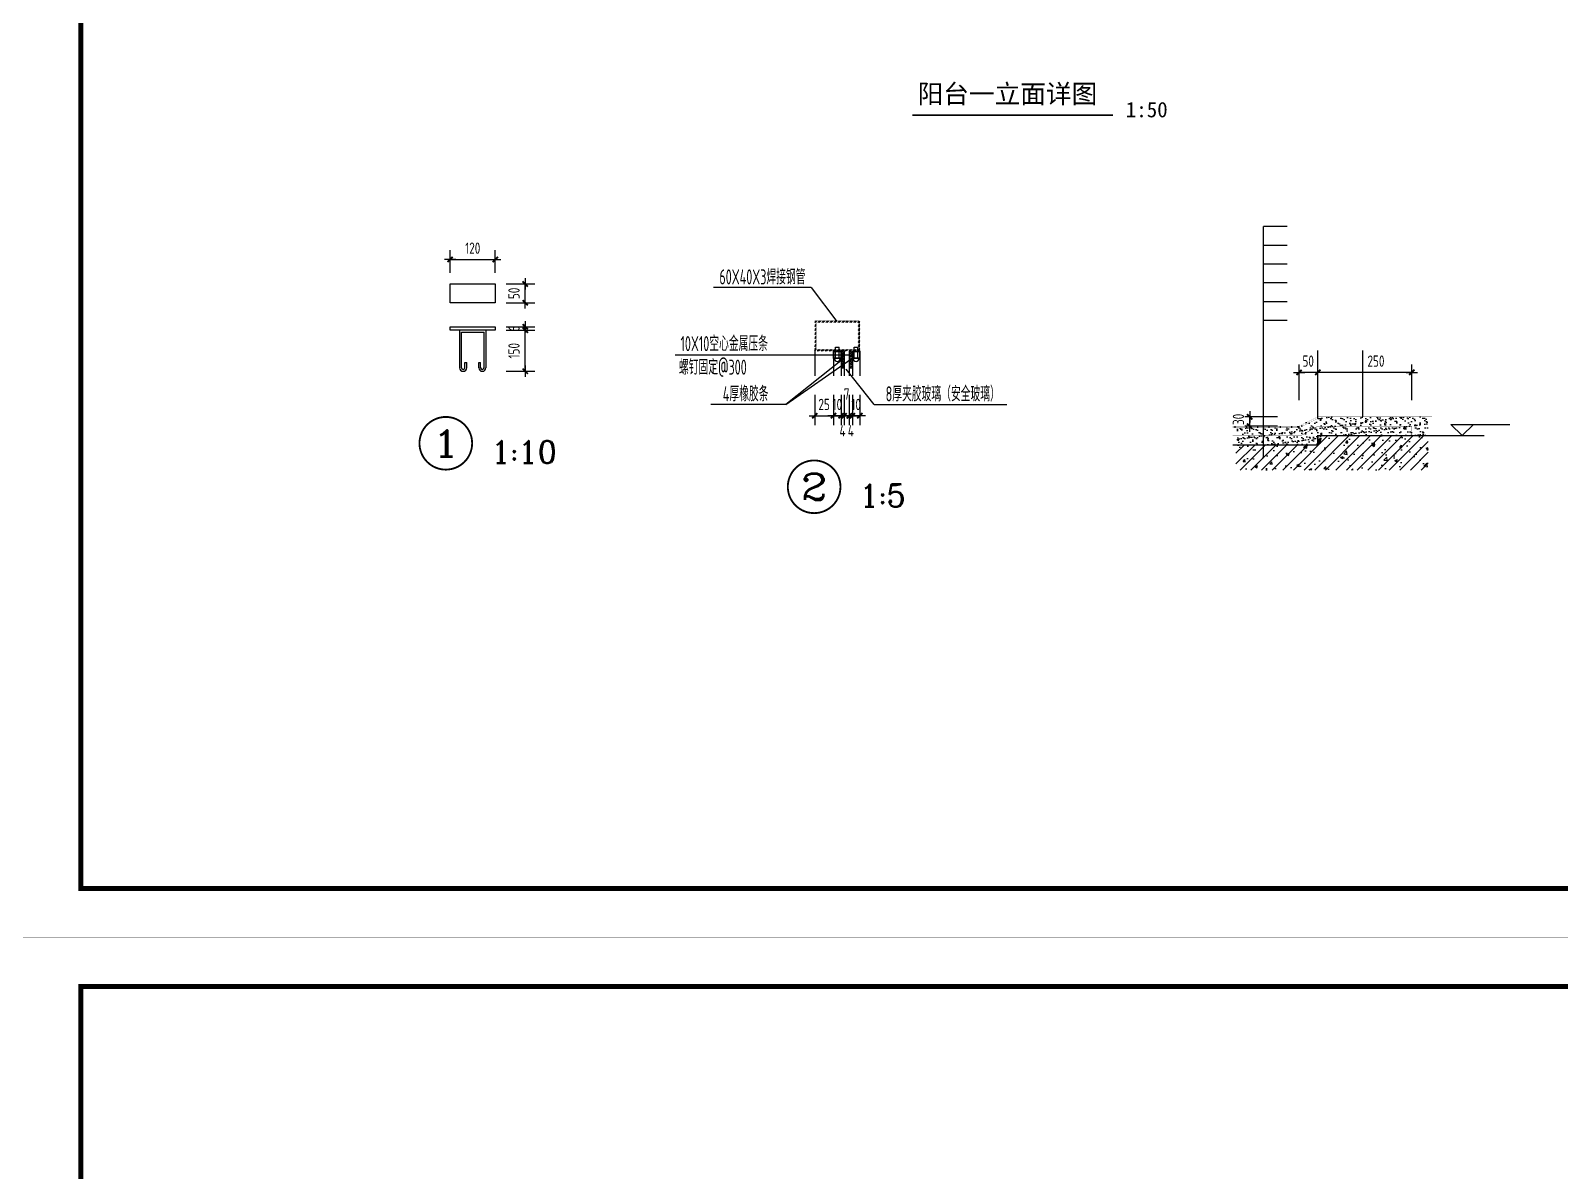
# Model space of a CAD drawing. Extents: x -726032 to 135930, y -151624 to 587044.
# Drawn here: x -148574 to -107909, y 325438 to 355763 of the extents above; entities that cross this region are included whole.
import ezdxf
from ezdxf.enums import TextEntityAlignment as Align

# ---------------------------------------------------------------- set-up
doc = ezdxf.new("R2010")
doc.units = 0
doc.header["$LTSCALE"] = 1000
doc.header["$MEASUREMENT"] = 0
doc.linetypes.add('DOTE', pattern=[2.42, 2, -0.2, 0.02, -0.2])
doc.layers.get('0').update_dxf_attribs({"linetype": 'CONTINUOUS'})
doc.layers.get('DEFPOINTS').update_dxf_attribs({"color": 1, "linetype": 'CONTINUOUS'})
for name, color, linetype in [('AXIS', 245, 'CONTINUOUS'), ('DOTE', 8, 'DOTE'), ('PUB_DIM', 245, 'CONTINUOUS'), ('PUB_TEXT', 142, 'CONTINUOUS'), ('PUB_TITLE', 1, 'CONTINUOUS'), ('引线', 213, 'CONTINUOUS'), ('构架', 4, 'CONTINUOUS')]:
    doc.layers.add(name, color=color, linetype=linetype)
doc.styles.add('-黑体', font='')
doc.styles.add('_HZTXT', font='isocp.shx', dxfattribs={"width": 0.8, "bigfont": 'hztxt.shx'})
doc.styles.add('_ROMANC', font='ROMANC.shx')
doc.styles.add('COMP', font='COMPLEX', dxfattribs={"bigfont": 'hztxt'})
doc.styles.add('DIM_FONT', font='isocp.shx', dxfattribs={"width": 0.8})
doc.styles.get('-黑体').set_extended_font_data('SimHei')
doc.dimstyles.new('DIMN50', dxfattribs={"dimscale": 0.5, "dimtxt": 300, "dimasz": 1, "dimexe": 250, "dimexo": 300, "dimgap": 150, "dimtad": 1, "dimdec": 0, "dimzin": 0, "dimdsep": 46, "dimtxsty": 'DIM_FONT', "dimblk": '_DIMX', "dimcen": 0.09, "dimclrt": 142, "dimadec": 0, "dimazin": 0, "dimtfac": 1, "dimtdec": 0, "dimtix": 1, "dimtmove": 2, "dimatfit": 3, "dimldrblk": '_DIMX', "dimfxl": 1, "dimtolj": 1, "dimtzin": 0, "dimarcsym": 0})

# ---------------------------------------------------------------- blocks, each defined once
blk = doc.blocks.new('_DIMX')
blk.add_line((-150, 0), (150, 0))
at = {"const_width": 50}
blk.add_lwpolyline([(-70, -70), (70, 70)], dxfattribs=at)
blk = doc.blocks.new('*D91')
at = {"color": 0, "linetype": 'ByBlock', "transparency": 16777216}
for p, q in [((-943507.3, 492945.1), (-943507.3, 493065.4)), ((-943267.3, 492945.1), (-943267.3, 493065.4)), ((-943507.1, 493015.4), (-943267.5, 493015.4))]:
    blk.add_line(p, q, dxfattribs=at)
at = {"layer": 'DEFPOINTS', "color": 0, "linetype": 'ByBlock', "transparency": 16777216}
for p in [(-943267.3, 493015.4), (-943507.3, 492885.1), (-943267.3, 492885.1)]:
    blk.add_point(p, dxfattribs=at)
at = {"color": 0, "linetype": 'ByBlock', "transparency": 16777216, "xscale": 0.2, "yscale": 0.2, "zscale": 0.2, "rotation": 180}
blk.add_blockref('_DIMX', (-943507.3, 493015.4), dxfattribs=at)
at = {"color": 0, "linetype": 'ByBlock', "transparency": 16777216, "xscale": 0.2, "yscale": 0.2, "zscale": 0.2}
blk.add_blockref('_DIMX', (-943267.3, 493015.4), dxfattribs=at)
at = {"color": 142, "linetype": 'ByBlock', "transparency": 16777216, "insert": (-943387.3, 493075.4), "char_height": 60, "attachment_point": 5, "style": 'DIM_FONT'}
blk.add_mtext('\\A1;120', dxfattribs=at)
blk = doc.blocks.new('*D88')
at = {"color": 0, "linetype": 'ByBlock', "transparency": 16777216}
for p, q in [((-943209.2, 492657.6), (-943058, 492657.6)), ((-943209.2, 492639.1), (-943058, 492639.1)), ((-943108, 492657.8), (-943108, 492658)), ((-943108, 492639.1), (-943108, 492657.6)), ((-943108, 492638.9), (-943108, 492638.7))]:
    blk.add_line(p, q, dxfattribs=at)
at = {"layer": 'DEFPOINTS', "color": 0, "linetype": 'ByBlock', "transparency": 16777216}
for p in [(-943269.2, 492657.6), (-943269.2, 492639.1), (-943108, 492657.6)]:
    blk.add_point(p, dxfattribs=at)
at = {"color": 0, "linetype": 'ByBlock', "transparency": 16777216, "xscale": 0.2, "yscale": 0.2, "zscale": 0.2}
for p, rotation in [((-943108, 492657.6), 270), ((-943108, 492639.1), 90)]:
    blk.add_blockref('_DIMX', p, dxfattribs=dict(at, rotation=rotation))
at = {"color": 142, "linetype": 'ByBlock', "transparency": 16777216, "insert": (-943168, 492648.4), "char_height": 60, "attachment_point": 5, "rotation": 90, "style": 'DIM_FONT'}
blk.add_mtext('\\A1;6', dxfattribs=at)
blk = doc.blocks.new('*D89')
at = {"color": 0, "linetype": 'ByBlock', "transparency": 16777216}
for p, q in [((-943209.2, 492885.1), (-943058, 492885.1)), ((-943108, 492885.3), (-943108, 492885.5)), ((-943108, 492785.1), (-943108, 492885.1)), ((-943209.2, 492785.1), (-943058, 492785.1)), ((-943108, 492784.9), (-943108, 492784.7))]:
    blk.add_line(p, q, dxfattribs=at)
at = {"layer": 'DEFPOINTS', "color": 0, "linetype": 'ByBlock', "transparency": 16777216}
for p in [(-943269.2, 492885.1), (-943108, 492885.1), (-943269.2, 492785.1)]:
    blk.add_point(p, dxfattribs=at)
at = {"color": 0, "linetype": 'ByBlock', "transparency": 16777216, "xscale": 0.2, "yscale": 0.2, "zscale": 0.2}
for p, rotation in [((-943108, 492885.1), 270), ((-943108, 492785.1), 90)]:
    blk.add_blockref('_DIMX', p, dxfattribs=dict(at, rotation=rotation))
at = {"color": 142, "linetype": 'ByBlock', "transparency": 16777216, "insert": (-943168, 492835.1), "char_height": 60, "attachment_point": 5, "rotation": 90, "style": 'DIM_FONT'}
blk.add_mtext('\\A1;50', dxfattribs=at)
blk = doc.blocks.new('*D90')
at = {"color": 0, "linetype": 'ByBlock', "transparency": 16777216}
for p, q in [((-943209.2, 492639.1), (-943058, 492639.1)), ((-943108, 492421.1), (-943108, 492638.9)), ((-943209.2, 492420.9), (-943058, 492420.9))]:
    blk.add_line(p, q, dxfattribs=at)
at = {"layer": 'DEFPOINTS', "color": 0, "linetype": 'ByBlock', "transparency": 16777216}
for p in [(-943269.2, 492639.1), (-943108, 492639.1), (-943269.2, 492420.9)]:
    blk.add_point(p, dxfattribs=at)
at = {"color": 0, "linetype": 'ByBlock', "transparency": 16777216, "xscale": 0.2, "yscale": 0.2, "zscale": 0.2}
for p, rotation in [((-943108, 492639.1), 90), ((-943108, 492420.9), 270)]:
    blk.add_blockref('_DIMX', p, dxfattribs=dict(at, rotation=rotation))
at = {"color": 142, "linetype": 'ByBlock', "transparency": 16777216, "insert": (-943168, 492530), "char_height": 60, "attachment_point": 5, "rotation": 90, "style": 'DIM_FONT'}
blk.add_mtext('\\A1;150', dxfattribs=at)
blk = doc.blocks.new('*D83')
at = {"color": 0, "linetype": 'ByBlock', "transparency": 16777216}
for p, q in [((-944884.1, 492671.2), (-944884.1, 492509.5)), ((-944844.1, 492671.2), (-944844.1, 492509.5)), ((-944884.3, 492559.5), (-944884.5, 492559.5)), ((-944884.1, 492559.5), (-944844.1, 492559.5)), ((-944843.9, 492559.5), (-944843.7, 492559.5))]:
    blk.add_line(p, q, dxfattribs=at)
at = {"layer": 'DEFPOINTS', "color": 0, "linetype": 'ByBlock', "transparency": 16777216}
for p in [(-944884.1, 492731.2), (-944844.1, 492731.2, 1920), (-944844.1, 492559.5)]:
    blk.add_point(p, dxfattribs=at)
at = {"color": 0, "linetype": 'ByBlock', "transparency": 16777216, "xscale": 0.2, "yscale": 0.2, "zscale": 0.2}
blk.add_blockref('_DIMX', (-944884.1, 492559.5), dxfattribs=at)
at = {"color": 0, "linetype": 'ByBlock', "transparency": 16777216, "xscale": 0.2, "yscale": 0.2, "zscale": 0.2, "rotation": 180}
blk.add_blockref('_DIMX', (-944844.1, 492559.5), dxfattribs=at)
at = {"color": 142, "linetype": 'ByBlock', "transparency": 16777216, "insert": (-944864.1, 492619.5), "char_height": 60, "attachment_point": 5, "style": 'DIM_FONT'}
blk.add_mtext('\\A1;10', dxfattribs=at)
blk = doc.blocks.new('*D82')
at = {"color": 0, "linetype": 'ByBlock', "transparency": 16777216}
for p, q in [((-944844.1, 492671.2), (-944844.1, 492509.5)), ((-944828.1, 492671.2), (-944828.1, 492509.5)), ((-944844.3, 492559.5), (-944844.5, 492559.5)), ((-944844.1, 492559.5), (-944828.1, 492559.5)), ((-944844.1, 492559.5), (-944828.1, 492559.5)), ((-944827.9, 492559.5), (-944827.7, 492559.5))]:
    blk.add_line(p, q, dxfattribs=at)
at = {"layer": 'DEFPOINTS', "color": 0, "linetype": 'ByBlock', "transparency": 16777216}
for p in [(-944844.1, 492731.2, 1920), (-944828.1, 492731.2), (-944828.1, 492559.5)]:
    blk.add_point(p, dxfattribs=at)
at = {"color": 0, "linetype": 'ByBlock', "transparency": 16777216, "xscale": 0.2, "yscale": 0.2, "zscale": 0.2}
blk.add_blockref('_DIMX', (-944844.1, 492559.5), dxfattribs=at)
at = {"color": 0, "linetype": 'ByBlock', "transparency": 16777216, "xscale": 0.2, "yscale": 0.2, "zscale": 0.2, "rotation": 180}
blk.add_blockref('_DIMX', (-944828.1, 492559.5), dxfattribs=at)
at = {"color": 142, "linetype": 'ByBlock', "transparency": 16777216, "insert": (-944836.1, 492479.1), "char_height": 60, "attachment_point": 5, "style": 'DIM_FONT'}
blk.add_mtext('\\A1;4', dxfattribs=at)
blk = doc.blocks.new('*D81')
at = {"color": 0, "linetype": 'ByBlock', "transparency": 16777216}
for p, q in [((-944800.1, 492671.2), (-944800.1, 492509.5)), ((-944784.1, 492671.2), (-944784.1, 492509.5)), ((-944800.3, 492559.5), (-944800.5, 492559.5)), ((-944784.1, 492559.5), (-944800.1, 492559.5)), ((-944784.1, 492559.5), (-944800.1, 492559.5)), ((-944783.9, 492559.5), (-944783.7, 492559.5))]:
    blk.add_line(p, q, dxfattribs=at)
at = {"layer": 'DEFPOINTS', "color": 0, "linetype": 'ByBlock', "transparency": 16777216}
for p in [(-944800.1, 492731.2), (-944784.1, 492731.2, 1920), (-944800.1, 492559.5)]:
    blk.add_point(p, dxfattribs=at)
at = {"color": 0, "linetype": 'ByBlock', "transparency": 16777216, "xscale": 0.2, "yscale": 0.2, "zscale": 0.2}
blk.add_blockref('_DIMX', (-944800.1, 492559.5), dxfattribs=at)
at = {"color": 0, "linetype": 'ByBlock', "transparency": 16777216, "xscale": 0.2, "yscale": 0.2, "zscale": 0.2, "rotation": 180}
blk.add_blockref('_DIMX', (-944784.1, 492559.5), dxfattribs=at)
at = {"color": 142, "linetype": 'ByBlock', "transparency": 16777216, "insert": (-944792.1, 492479.1), "char_height": 60, "attachment_point": 5, "style": 'DIM_FONT'}
blk.add_mtext('\\A1;4', dxfattribs=at)
blk = doc.blocks.new('*D86')
at = {"color": 0, "linetype": 'ByBlock', "transparency": 16777216}
for p, q in [((-944784.1, 492671.2), (-944784.1, 492509.5)), ((-944744.1, 492671.2), (-944744.1, 492509.5)), ((-944784.3, 492559.5), (-944784.5, 492559.5)), ((-944784.1, 492559.5), (-944744.1, 492559.5)), ((-944743.9, 492559.5), (-944743.7, 492559.5))]:
    blk.add_line(p, q, dxfattribs=at)
at = {"layer": 'DEFPOINTS', "color": 0, "linetype": 'ByBlock', "transparency": 16777216}
for p in [(-944784.1, 492731.2), (-944744.1, 492731.2), (-944744.1, 492559.5)]:
    blk.add_point(p, dxfattribs=at)
at = {"color": 0, "linetype": 'ByBlock', "transparency": 16777216, "xscale": 0.2, "yscale": 0.2, "zscale": 0.2}
blk.add_blockref('_DIMX', (-944784.1, 492559.5), dxfattribs=at)
at = {"color": 0, "linetype": 'ByBlock', "transparency": 16777216, "xscale": 0.2, "yscale": 0.2, "zscale": 0.2, "rotation": 180}
blk.add_blockref('_DIMX', (-944744.1, 492559.5), dxfattribs=at)
at = {"color": 142, "linetype": 'ByBlock', "transparency": 16777216, "insert": (-944764.1, 492619.5), "char_height": 60, "attachment_point": 5, "style": 'DIM_FONT'}
blk.add_mtext('\\A1;10', dxfattribs=at)
blk = doc.blocks.new('*D85')
at = {"color": 0, "linetype": 'ByBlock', "transparency": 16777216}
for p, q in [((-944828.1, 492671.2), (-944828.1, 492509.5)), ((-944800.1, 492671.2), (-944800.1, 492509.5)), ((-944828.3, 492559.5), (-944828.5, 492559.5)), ((-944828.1, 492559.5), (-944800.1, 492559.5)), ((-944828.1, 492559.5), (-944800.1, 492559.5)), ((-944799.9, 492559.5), (-944799.7, 492559.5))]:
    blk.add_line(p, q, dxfattribs=at)
at = {"layer": 'DEFPOINTS', "color": 0, "linetype": 'ByBlock', "transparency": 16777216}
for p in [(-944828.1, 492731.2), (-944800.1, 492731.2), (-944800.1, 492559.5)]:
    blk.add_point(p, dxfattribs=at)
at = {"color": 0, "linetype": 'ByBlock', "transparency": 16777216, "xscale": 0.2, "yscale": 0.2, "zscale": 0.2}
blk.add_blockref('_DIMX', (-944828.1, 492559.5), dxfattribs=at)
at = {"color": 0, "linetype": 'ByBlock', "transparency": 16777216, "xscale": 0.2, "yscale": 0.2, "zscale": 0.2, "rotation": 180}
blk.add_blockref('_DIMX', (-944800.1, 492559.5), dxfattribs=at)
at = {"color": 142, "linetype": 'ByBlock', "transparency": 16777216, "insert": (-944814.1, 492675.2), "char_height": 60, "attachment_point": 5, "style": 'DIM_FONT'}
blk.add_mtext('\\A1;7', dxfattribs=at)
blk = doc.blocks.new('*D84')
at = {"color": 0, "linetype": 'ByBlock', "transparency": 16777216}
for p, q in [((-944984.1, 492671.2), (-944984.1, 492509.5)), ((-944884.1, 492671.2), (-944884.1, 492509.5)), ((-944984.3, 492559.5), (-944984.5, 492559.5)), ((-944984.1, 492559.5), (-944884.1, 492559.5)), ((-944883.9, 492559.5), (-944883.7, 492559.5))]:
    blk.add_line(p, q, dxfattribs=at)
at = {"layer": 'DEFPOINTS', "color": 0, "linetype": 'ByBlock', "transparency": 16777216}
for p in [(-944984.1, 492731.2), (-944884.1, 492731.2), (-944884.1, 492559.5)]:
    blk.add_point(p, dxfattribs=at)
at = {"color": 0, "linetype": 'ByBlock', "transparency": 16777216, "xscale": 0.2, "yscale": 0.2, "zscale": 0.2}
blk.add_blockref('_DIMX', (-944984.1, 492559.5), dxfattribs=at)
at = {"color": 0, "linetype": 'ByBlock', "transparency": 16777216, "xscale": 0.2, "yscale": 0.2, "zscale": 0.2, "rotation": 180}
blk.add_blockref('_DIMX', (-944884.1, 492559.5), dxfattribs=at)
at = {"color": 142, "linetype": 'ByBlock', "transparency": 16777216, "insert": (-944934.1, 492619.5), "char_height": 60, "attachment_point": 5, "style": 'DIM_FONT'}
blk.add_mtext('\\A1;25', dxfattribs=at)
blk = doc.blocks.new('_INDEX1')
at = {"const_width": 0.035}
blk.add_lwpolyline([(-0.5, 0, 1), (0.5, 0, 1)], format="xyb", close=True, dxfattribs=at)
at = {"style": 'COMP', "width": 2.333333}
blk.add_attdef('1', text='', height=0.5, dxfattribs=at).set_placement((-0.25, -0.25), (0.25, -0.25), align=Align.FIT)
blk = doc.blocks.new('A$C645F2B5A')
for p, q in [((30, 494.2), (270, 494.2)), ((30, 394.2), (30, 494.2)), ((270, 494.2), (270, 394.2)), ((270, 394.2), (30, 394.2)), ((30, 266.7), (270, 266.7)), ((30, 248.2), (30, 266.7)), ((270, 248.2), (30, 248.2)), ((80, 248.2), (80, 49.1)), ((220, 248.2), (220, 49.1)), ((270, 266.7), (270, 248.2)), ((90, 238.2), (210, 238.2)), ((90, 49.1), (90, 238.2)), ((210, 49.1), (210, 238.2)), ((108.3, 49.1), (108.3, 77.4)), ((108.3, 77.4), (118.3, 77.4)), ((118.3, 49.1), (118.3, 77.4)), ((181.7, 49.1), (181.7, 77.4)), ((181.7, 77.4), (191.7, 77.4)), ((191.7, 49.1), (191.7, 77.4))]:
    blk.add_line(p, q)
for centre, radius in [((99.1, 49.1), 19.1), ((99.1, 49.1), 9.14), ((200.9, 49.1), 19.1), ((200.9, 49.1), 9.14)]:
    blk.add_arc(centre, radius, 180, 0)
at = {"layer": 'PUB_DIM'}
dim = blk.add_linear_dim(base=(270, 624.5), p1=(30, 494.2), p2=(270, 494.2), text='120', dimstyle='DIMN50', override={"dimscale": 0.2, "dimblk1": '_DIMX', "dimblk2": '_DIMX', "dimsah": 1}, dxfattribs=at)
dim.commit()
dim.dimension.update_dxf_attribs({"geometry": '*D91', "text_midpoint": (150, 684.5), "insert": (943537.3, -492390.9)})
for base, p1, p2, text, picture, middle in [((429.3, 494.2), (268.1, 394.2), (268.1, 494.2), '50', '*D89', (369.3, 444.2)), ((429.3, 266.7), (268.1, 248.2), (268.1, 266.7), '6', '*D88', (369.3, 257.5)), ((429.3, 248.2), (268.1, 30), (268.1, 248.2), '150', '*D90', (369.3, 139.1))]:
    dim = blk.add_linear_dim(base=base, p1=p1, p2=p2, angle=90, text=text, dimstyle='DIMN50', override={"dimscale": 0.2, "dimblk1": '_DIMX', "dimblk2": '_DIMX', "dimsah": 1}, dxfattribs=at)
    dim.commit()
    dim.dimension.update_dxf_attribs({"geometry": picture, "text_midpoint": middle, "insert": (943537.3, -492390.9)})
blk = doc.blocks.new('A$C4A526EAC')
h = blk.add_hatch()
h.set_pattern_fill('ANSI32', color=134, scale=40, style=0)
h.set_pattern_definition([(45, (-4115.237, 2238.097), (-10.6066, 10.6066), []), (45, (-4108.166, 2238.097), (-10.6066, 10.6066), [])])
h.paths.add_polyline_path([(982.1, 607.7, 0.414214), (978.1, 611.7), (746.1, 611.7, 0.414214), (742.1, 607.7), (742.1, 455.7, 0.414214), (746.1, 451.7), (978.1, 451.7, 0.414214), (982.1, 455.7)])
h.paths.add_polyline_path([(974.1, 459.7), (750.1, 459.7), (750.1, 603.7), (974.1, 603.7)], flags=16)
h = blk.add_hatch()
h.set_pattern_fill('ANSI32', color=134, scale=20, style=0)
h.set_pattern_definition([(45, (-4111.6635, 2245.569), (-5.303301, 5.303301), []), (45, (-4108.128, 2245.569), (-5.303301, 5.303301), [])])
h.paths.add_polyline_path([(942.1, 411.7), (982.1, 411.7), (982.1, 451.7), (942.1, 451.7)])
h.paths.add_polyline_path([(944.1, 413.7), (980.1, 413.7), (980.1, 449.7), (944.1, 449.7)], flags=16)
h.paths.add_polyline_path([(882.1, 411.7), (882.1, 451.7), (842.1, 451.7), (842.1, 411.7)])
h.paths.add_polyline_path([(844.1, 413.7), (880.1, 413.7), (880.1, 449.7), (844.1, 449.7)], flags=16)
h = blk.add_hatch()
h.set_pattern_fill('ANSI38', color=134, scale=60, style=0)
h.set_pattern_definition([(45, (-4111.6635, 2245.569), (-5.303301, 5.303301), []), (135, (-4111.6635, 2245.569), (-15.909903, 5.303301), [18.75, -11.25])])
h.paths.add_polyline_path([(942.1, 451.7), (926.1, 451.7), (926.1, 361.6), (942.1, 361.6)])
h.paths.add_polyline_path([(898.1, 451.7), (882.1, 451.7), (882.1, 411.7), (882.1, 361.6), (898.1, 361.6)])
at = {"color": 134}
for p, q in [((742.1, 451.7), (742.1, 320)), ((842.1, 451.7), (842.1, 320)), ((852.1, 471.9), (872.1, 471.9)), ((852.1, 411.7), (852.1, 471.9)), ((872.1, 411.7), (872.1, 471.9)), ((882.1, 451.7), (882.1, 320)), ((898.1, 451.7), (898.1, 320)), ((926.1, 451.7), (926.1, 320)), ((942.1, 451.7), (942.1, 320)), ((952.1, 471.9), (972.1, 471.9)), ((952.1, 411.7), (952.1, 471.9)), ((972.1, 411.7), (972.1, 471.9)), ((982.1, 451.7), (982.1, 320)), ((882.1, 361.6), (898.1, 361.6)), ((926.1, 361.6), (942.1, 361.6))]:
    blk.add_line(p, q, dxfattribs=at)
at = {"color": 134, "const_width": 1.2}
blk.add_lwpolyline([(746.1, 611.7), (978.1, 611.7, -0.414214), (982.1, 607.7), (982.1, 455.7, -0.414214), (978.1, 451.7), (746.1, 451.7, -0.414214), (742.1, 455.7), (742.1, 607.7, -0.414214)], format="xyb", close=True, dxfattribs=at)
blk.add_lwpolyline([(750.1, 603.7), (974.1, 603.7), (974.1, 459.7), (750.1, 459.7)], close=True, dxfattribs=at)
at = {"color": 134}
for points in [[(842.1, 451.7), (882.1, 451.7), (882.1, 411.7), (842.1, 411.7)], [(844.1, 449.7), (880.1, 449.7), (880.1, 413.7), (844.1, 413.7)], [(942.1, 451.7), (982.1, 451.7), (982.1, 411.7), (942.1, 411.7)], [(944.1, 449.7), (980.1, 449.7), (980.1, 413.7), (944.1, 413.7)]]:
    blk.add_lwpolyline(points, close=True, dxfattribs=at)
for centre in [(862.1, 411.7), (962.1, 411.7)]:
    blk.add_arc(centre, 16, 180, 0, dxfattribs=at)
at = {"layer": '引线'}
for p, q in [((723.6, 788.9), (203.5, 788.9)), ((723.6, 788.9), (858.8, 607.7)), ((942.4, 429.3), (0, 429.3)), ((588.3, 166.7), (934.1, 407.6)), ((890.1, 406.1), (588.3, 166.7)), ((1058.8, 166.8), (908.5, 354.4)), ((588.3, 166.7), (190, 166.7)), ((1058.8, 166.8), (1763.3, 166.8))]:
    blk.add_line(p, q, dxfattribs=at)
at = {"layer": '引线', "const_width": 2}
for points in [[(843.1, 429.3, 1), (845.1, 429.3, 1)], [(889.1, 406.1, 1), (891.1, 406.1, 1)], [(933.1, 407.6, 1), (935.1, 407.6, 1)], [(943.1, 429.3, 1), (945.1, 429.3, 1)], [(909.5, 354.4, -1), (907.5, 354.4, -1)]]:
    blk.add_lwpolyline(points, format="xyb", close=True, dxfattribs=at)
at = {"layer": 'PUB_TEXT', "style": '_HZTXT', "width": 0.65}
for s, p in [('60X40X3焊接钢管', (235.1, 805.5)), ('10X10空心金属压条', (28.6, 450.8)), ('螺钉固定@300', (20.4, 325.6)), ('4厚橡胶条', (253.4, 183.8)), ('8厚夹胶玻璃（安全玻璃）', (1119.1, 183.7))]:
    blk.add_text(s, height=80, rotation=360, dxfattribs=at).set_placement(p)
at = {"layer": 'PUB_DIM'}
for base, p1, p2, text, picture, middle in [((842.1, 107.4), (742.1, 279.1), (842.1, 279.1), '25', '*D84', (792.1, 167.4)), ((882.1, 107.4), (842.1, 279.1), (882.1, 279.1, 1920), '10', '*D83', (862.1, 167.4)), ((982.1, 107.4), (942.1, 279.1), (982.1, 279.1), '10', '*D86', (962.1, 167.4))]:
    dim = blk.add_linear_dim(base=base, p1=p1, p2=p2, text=text, dimstyle='DIMN50', override={"dimscale": 0.2, "dimblk1": '_DIMX', "dimblk2": '_DIMX', "dimsah": 1}, dxfattribs=at)
    dim.commit()
    dim.dimension.update_dxf_attribs({"geometry": picture, "text_midpoint": middle, "insert": (945726.2, -492452.1)})
for base, p1, p2, text, picture, middle in [((898.1, 107.4), (882.1, 279.1, 1920), (898.1, 279.1), '4', '*D82', (890.1, 27)), ((926.1, 107.4), (898.1, 279.1), (926.1, 279.1), '7', '*D85', (912.1, 223.1)), ((926.1, 107.4), (942.1, 279.1, 1920), (926.1, 279.1), '4', '*D81', (934.1, 27))]:
    dim = blk.add_linear_dim(base=base, p1=p1, p2=p2, text=text, dimstyle='DIMN50', override={"dimscale": 0.2, "dimblk1": '_DIMX', "dimblk2": '_DIMX', "dimsah": 1}, dxfattribs=at)
    dim.commit()
    dim.dimension.update_dxf_attribs({"geometry": picture, "text_midpoint": middle, "dimtype": 128, "insert": (945726.2, -492452.1)})

msp = doc.modelspace()

# ---------------------------------------------------------------- hatches: boundary and pattern name
h = msp.add_hatch()
h.set_pattern_fill('AR-SAND', color=134, scale=1000, style=0)
h.set_pattern_definition([(37.5, (-475153, 460804.5), (-62.9934, 1926.824), [0, -1520, 0, -1700, 0, -1625]), (7.5, (-475153, 460804.5), (1769.777, 2822.146), [0, -820, 0, -1370, 0, -525]), (327.5, (-476383, 460804.5), (3114.142, 5.659), [0, -500, 0, -1800, 0, -2350]), (317.5, (-476383, 460804.5), (3006.127, 877.676), [0, -250, 0, -1180, 0, -1350])])
h.paths.add_polyline_path([(-111856.6, 345246.1), (-114356.6, 345246.1), (-115052.2, 344996.1), (-116532.3, 344996.1), (-116532.3, 344746.1), (-114356.6, 344746.1), (-114356.6, 344996.1), (-111856.6, 344996.1)])
h.paths.add_polyline_path([(-111419.4, 345496.1), (-114356.6, 345496.1), (-114356.6, 345452), (-115096.6, 345202), (-116532.3, 345202), (-116532.3, 344996.1), (-115052.2, 344996.1), (-114356.6, 345246.1), (-111856.6, 345246.1), (-111856.6, 344996.1), (-111419.4, 344996.1)])
h = msp.add_hatch()
h.set_pattern_fill('AR-SAND', color=134, scale=100, style=0)
h.set_pattern_definition([(37.5, (-475152.96, 460804.5), (-6.299336, 192.68238), [0, -152, 0, -170, 0, -162.5]), (7.5, (-475152.96, 460804.5), (176.97767, 282.2146), [0, -82, 0, -137, 0, -52.5]), (327.5, (-475275.96, 460804.5), (311.414186, 0.565905), [0, -50, 0, -180, 0, -235]), (317.5, (-475275.96, 460804.5), (300.61266, 87.76756), [0, -25, 0, -118, 0, -135])])
h.paths.add_polyline_path([(-111856.6, 345246.1), (-114356.6, 345246.1), (-115052.2, 344996.1), (-116532.3, 344996.1), (-116532.3, 344746.1), (-114356.6, 344746.1), (-114356.6, 344996.1), (-111856.6, 344996.1)])
h.paths.add_polyline_path([(-111419.4, 345496.1), (-114356.6, 345496.1), (-114356.6, 345452), (-115096.6, 345202), (-116532.3, 345202), (-116532.3, 344996.1), (-115052.2, 344996.1), (-114356.6, 345246.1), (-111856.6, 345246.1), (-111856.6, 344996.1), (-111419.4, 344996.1)])
h = msp.add_hatch()
h.set_pattern_fill('AN31C', color=134, scale=1000, style=0)
h.set_pattern_definition([(45, (-475152.96, 460804.5), (-141.42136, 141.42136), []), (50, (-475152.96, 460804.5), (717.2602, -62.7521), [75, -825]), (355, (-475152.96, 460804.5), (-138.7513, 752.1921), [60, -660]), (100.4514, (-475093.2, 460799.3), (578.5094, 689.4395), [63.7402, -701.1421]), (46.1842, (-475153, 461004.5), (1067.241, -165.519), [112.5, -1237.5]), (96.6356, (-475064, 460990.7), (934.6627, 974.118), [95.6103, -1051.713]), (351.1842, (-475153, 461004.5), (934.662, 974.1186), [90, -990]), (21, (-475052.96, 460954.5), (596.90705, -402.6189), [75, -825]), (326, (-475052.96, 460954.5), (243.3153, 725.15), [60, -660]), (71.4514, (-475003.2, 460920.95), (840.2226, 322.5305), [63.7402, -701.1421]), (37.5, (-475152.96, 460804.5), (12.15986, 332.89385), [0, -652, 0, -670, 0, -662.5]), (7.5, (-475152.96, 460804.5), (263.06954, 394.4117), [0, -382, 0, -637, 0, -252.5]), (327.5, (-475375.96, 460804.5), (533.82244, -22.55487), [0, -250, 0, -780, 0, -1035]), (317.5, (-475475.96, 460804.5), (583.18617, 100.105), [0, -325, 0, -518, 0, -735])])
h.paths.add_polyline_path([(-111419.4, 344996.1), (-114356.6, 344996.1), (-114356.6, 344746.1), (-116532.3, 344746.1), (-116532.3, 344079.3), (-111419.4, 344079.3)])

# ---------------------------------------------------------------- linework, layer by layer
at = {"color": 134}
for p, q in [((-114356.6, 345452), (-114356.6, 347261.4)), ((-113156.6, 345496.1), (-113156.6, 347261.4)), ((-116549.9, 345202), (-116549.9, 345246.1)), ((-115426.9, 345246.1), (-116300.7, 345246.1)), ((-116249.9, 345202), (-116249.9, 345246.1)), ((-115949.9, 345202), (-115949.9, 345246.1)), ((-115649.9, 345202), (-115649.9, 345246.1)), ((-115349.9, 345202), (-115349.9, 345246.1)), ((-115049.9, 345202), (-115049.9, 345246.1)), ((-114856.6, 345202), (-114856.6, 345246.1))]:
    msp.add_line(p, q, dxfattribs=at)
at = {"color": 0, "linetype": 'ByBlock'}
msp.add_line((-116168.1, 345245.1), (-116168.1, 345244.1), dxfattribs=at)
at = {"color": 134}
for points, const_width in [([(-116623.8, 344996.1), (-114812.2, 344996.1), (-114356.6, 345246.1), (-111856.6, 345246.1), (-111856.6, 344996.1)], 10), ([(-116623.8, 345246.1), (-114856.6, 345246.1), (-114356.6, 345496.1), (-111322.1, 345496.1)], 5), ([(-116623.8, 345202), (-114856.6, 345202), (-114356.6, 345452)], 5), ([(-114356.6, 345452), (-114356.6, 345496.1)], 5), ([(-116623.8, 344746.1), (-114356.6, 344746.1), (-114356.6, 344996.1), (-111322.1, 344996.1)], 40)]:
    msp.add_lwpolyline(points, dxfattribs=dict(at, const_width=const_width))
at = {"color": 134, "const_width": 15}
for points in [[(-115810.8, 345226.8, 1), (-115795.8, 345226.8, 1)], [(-115810.8, 345090.4, 1), (-115795.8, 345090.4, 1)], [(-115810.8, 344996.6, 1), (-115795.8, 344996.6, 1)], [(-115810.8, 344853.8, 1), (-115795.8, 344853.8, 1)], [(-115810.8, 344412.7, 1), (-115795.8, 344412.7, 1)]]:
    msp.add_lwpolyline(points, format="xyb", close=True, dxfattribs=at)
at = {"layer": 'DOTE'}
msp.add_line((-114356.6, 344996.1), (-109822.7, 344996.1), dxfattribs=at)
at = {"layer": 'PUB_DIM'}
for p, q in [((-114856.6, 345937.2), (-114856.6, 346891.3)), ((-111856.6, 345937.2), (-111856.6, 346891.3)), ((-114857.6, 346677.9), (-114858.6, 346677.9)), ((-114356.6, 346677.9), (-114856.6, 346677.9)), ((-111857.6, 346677.9), (-114355.6, 346677.9)), ((-115426.9, 345496.1), (-116300.7, 345496.1)), ((-116168.1, 345497.1), (-116168.1, 345498.1)), ((-116168.1, 345246.1), (-116168.1, 345496.1)), ((-110822.7, 345296.1), (-109249.9, 345296.1)), ((-110822.7, 345296.1), (-110522.7, 344996.1)), ((-110522.7, 344996.1), (-110222.7, 345296.1))]:
    msp.add_line(p, q, dxfattribs=at)
at = {"layer": 'PUB_TITLE'}
for points, const_width in [([(-149841.3, 331655.6), (-53251.3, 331655.6), (-53251.3, 386255.6), (-149841.3, 386255.6)], 0.234), ([(-147241.3, 332955.6), (-54551.3, 332955.6), (-54551.3, 384955.6), (-147241.3, 384955.6)], 130), ([(-149841.3, 262619.9), (-53251.3, 262619.9), (-53251.3, 331655.6), (-149841.3, 331655.6)], 0.234), ([(-147241.3, 263919.9), (-54551.3, 263919.9), (-54551.3, 330355.6), (-147241.3, 330355.6)], 130)]:
    msp.add_lwpolyline(points, close=True, dxfattribs=dict(at, const_width=const_width))
at = {"layer": '引线'}
for p, q in [((-115172.1, 350554.5), (-115803.3, 350554.5)), ((-115803.3, 344412.7), (-115803.3, 350554.5)), ((-115172.1, 350054.5), (-115803.3, 350054.5)), ((-115172.1, 349554.5), (-115803.3, 349554.5)), ((-115172.1, 349054.5), (-115803.3, 349054.5)), ((-115172.1, 348554.5), (-115803.3, 348554.5)), ((-115172.1, 348054.5), (-115803.3, 348054.5))]:
    msp.add_line(p, q, dxfattribs=at)
at = {"layer": '构架', "const_width": 45.5}
msp.add_lwpolyline([(-125138.8, 353513.4), (-119803.4, 353513.4)], dxfattribs=at)

# ---------------------------------------------------------------- block references
at = {"xscale": 5, "yscale": 5, "zscale": 5}
for name, p in [('A$C645F2B5A', (-137570.6, 346556.9, 3840)), ('A$C4A526EAC', (-131440.9, 344988.4))]:
    msp.add_blockref(name, p, dxfattribs=at)
at = {"color": 0, "linetype": 'ByBlock', "rotation": 180}
msp.add_blockref('_DIMX', (-114356.6, 346677.9), dxfattribs=at)
at = {"layer": 'PUB_DIM'}
for p in [(-114856.6, 346677.9), (-111856.6, 346677.9)]:
    msp.add_blockref('_DIMX', p, dxfattribs=at)
for p, rotation in [((-116168.1, 345496.1), 270), ((-116168.1, 345246.1), 90)]:
    msp.add_blockref('_DIMX', p, dxfattribs=dict(at, rotation=rotation))
at = {"layer": 'PUB_TEXT', "xscale": 1400, "yscale": 1400, "zscale": 1400}
msp.add_blockref('_INDEX1', (-137536.7, 344792.9, 3840), dxfattribs=at).add_auto_attribs({'1': '1'})
at = {"layer": 'PUB_TEXT'}
ref = msp.add_blockref('_INDEX1', (-127745.7, 343636.8), dxfattribs=dict(at, xscale=1400, yscale=1400, zscale=1400))
ref.add_attrib('1', '2', dxfattribs={"layer": '0', "height": 700, "style": 'COMP', "width": 1.5}).set_placement((-128095.7, 343286.8), (-127395.7, 343286.8), align=Align.FIT)

# ---------------------------------------------------------------- texts
at = {"layer": 'AXIS', "style": '-黑体'}
for s, height, p in [('阳台一立面详图', 500, (-124994.6, 353832.4)), ('1:50', 409.09, (-119461.4, 353458.3))]:
    msp.add_text(s, height=height, dxfattribs=at).set_placement(p)
at = {"layer": 'PUB_DIM', "style": 'DIM_FONT', "width": 0.8}
for s, p in [('50', (-114765.8, 346827.9)), ('250', (-113037.2, 346827.9))]:
    msp.add_text(s, height=300, dxfattribs=at).set_placement(p)
msp.add_text('30', height=300, rotation=90, dxfattribs=at).set_placement((-116318.1, 345279.1))
at = {"layer": 'PUB_TEXT', "style": '_ROMANC'}
for s, p in [('1:10', (-136332.9, 344261.6, 3840)), ('1:5', (-126541.9, 343105.5))]:
    msp.add_text(s, height=600, dxfattribs=at).set_placement(p)

doc.saveas('drawing.dxf')
